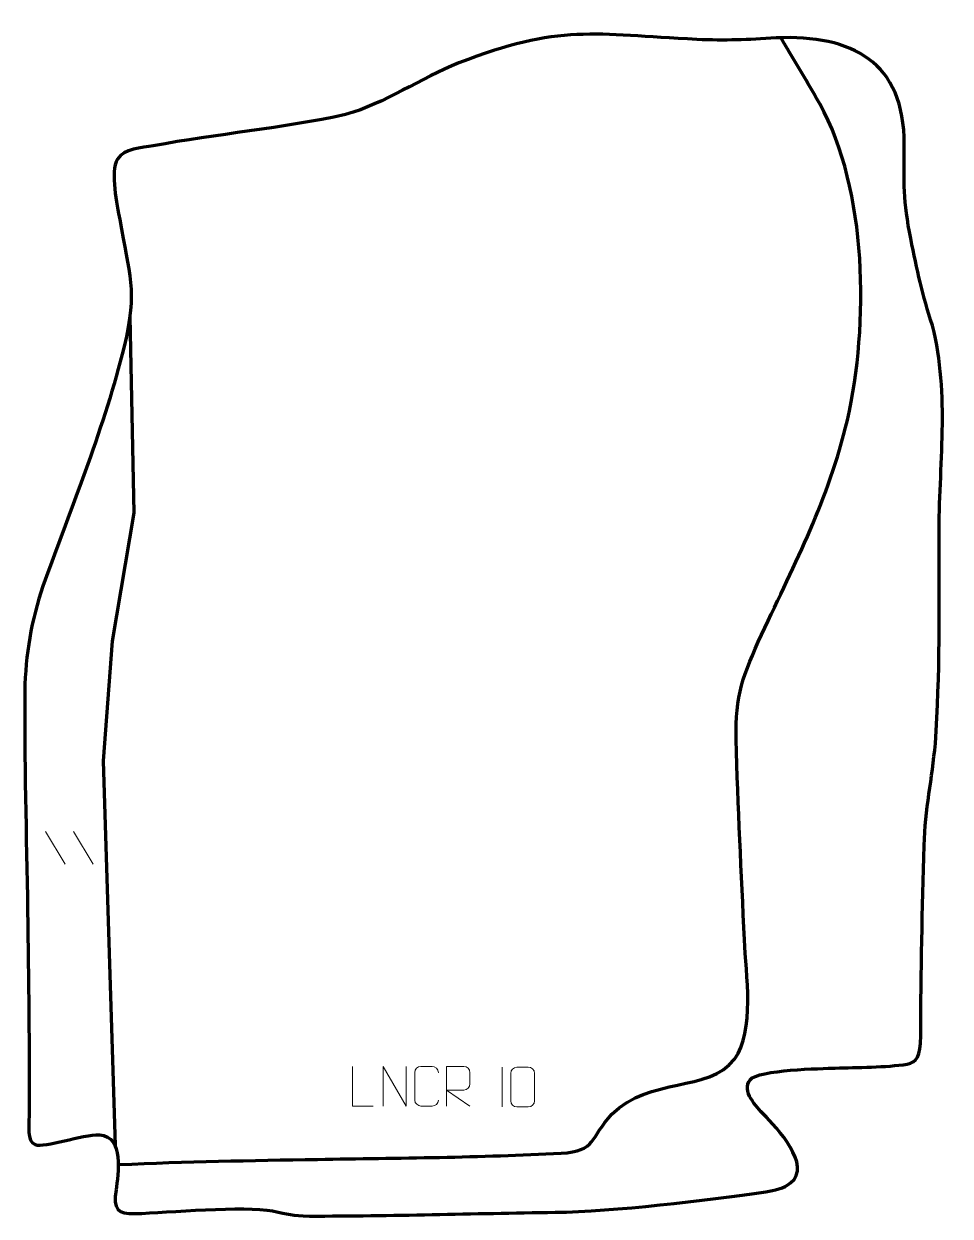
# Model space of a CAD drawing. Header units: millimetres. Extents: x -571 to 12, y -15 to 737.
import ezdxf

# ---------------------------------------------------------------- set-up
doc = ezdxf.new("R2010")
doc.units = ezdxf.units.MM
doc.header["$MEASUREMENT"] = 0
doc.layers.add('layer 2', color=7, linetype='Continuous')
doc.layers.add('layer 3', color=7, linetype='Continuous')

msp = doc.modelspace()

# ---------------------------------------------------------------- linework, layer by layer
at = {"layer": 'layer 2', "color": 140, "lineweight": 158}
for points, knots in [([(-511.1832, 17.3888), (-469.1993, 19.3607), (-428.1961, 20.027), (-386.2227, 20.7361), (-386.2227, 20.7361), (-335.391, 21.5923), (-283.5183, 21.9622), (-232.8061, 24.5857), (-232.8061, 24.5857), (-210.3355, 25.7482), (-214.795, 34.3986), (-200.7698, 49.1471), (-200.7698, 49.1471), (-177.0756, 73.0464), (-139.9848, 62.6612), (-123.5673, 83.8604), (-123.5673, 83.8604), (-110.6481, 101.6032), (-116.3263, 137.6451), (-117.3167, 159.0861), (-117.3167, 159.0861), (-119.2617, 201.1927), (-121.3901, 243.2723), (-122.5548, 285.4114), (-122.5548, 285.4114), (-123.1484, 313.0904), (-118.0367, 326.5172), (-106.4698, 351.3903), (-106.4698, 351.3903), (-84.5632, 398.4975), (-64.8712, 435.1272), (-52.4233, 486.7854), (-52.4233, 486.7854), (-38.7399, 546.8784), (-39.7517, 631.9693), (-69.8382, 686.0708), (-69.8382, 686.0708), (-76.1942, 697.5002), (-83.2452, 708.5641), (-89.7992, 719.8922), (-89.7992, 719.8922), (-91.0523, 722.0803), (-92.3059, 724.2681), (-93.5601, 726.4556), (-93.5601, 726.4556), (-93.5601, 726.4556), (-94.3141, 727.7695), (-94.3141, 727.7695)], [0, 0, 0, 0, 0.07692308, 0.07692308, 0.07692308, 0.07692308, 0.15384615, 0.15384615, 0.15384615, 0.15384615, 0.23076923, 0.23076923, 0.23076923, 0.23076923, 0.30769231, 0.30769231, 0.30769231, 0.30769231, 0.38461538, 0.38461538, 0.38461538, 0.38461538, 0.46153846, 0.46153846, 0.46153846, 0.46153846, 0.53846154, 0.53846154, 0.53846154, 0.53846154, 0.61538462, 0.61538462, 0.61538462, 0.61538462, 0.69230769, 0.69230769, 0.69230769, 0.69230769, 0.76923077, 0.76923077, 0.76923077, 0.76923077, 0.84615385, 0.84615385, 0.84615385, 0.84615385, 1, 1, 1, 1]), ([(-504.5142, 551.7569), (-504.5142, 551.7569), (-501.9226, 428.353), (-501.9226, 428.353), (-501.9226, 428.353), (-501.9226, 428.353), (-515.6809, 347.3905), (-515.6809, 347.3905), (-515.6809, 347.3905), (-515.6809, 347.3905), (-521.2372, 271.9842), (-521.2372, 271.9842), (-521.2372, 271.9842), (-521.2372, 271.9842), (-513.8016, 29.3736), (-513.8016, 29.3736)], [0, 0, 0, 0, 0.2, 0.2, 0.2, 0.2, 0.4, 0.4, 0.4, 0.4, 0.6, 0.6, 0.6, 0.6, 1, 1, 1, 1])]:
    msp.add_open_spline(points, degree=3, knots=knots, dxfattribs=at)
at = {"layer": 'layer 2', "color": 250, "lineweight": 9}
for points in [[(-557.636, 227.323), (-557.636, 227.323), (-545.2717, 206.7787), (-545.2717, 206.7787)], [(-539.9061, 227.323), (-539.9061, 227.323), (-527.5418, 206.7787), (-527.5418, 206.7787)], [(-270.0308, 78.7895), (-270.0308, 78.7895), (-270.0308, 53.8154), (-270.0308, 53.8154)]]:
    msp.add_open_spline(points, degree=3, dxfattribs=at)
for points, knots in [([(-351.196, 54.2906), (-351.196, 54.2906), (-364.1451, 54.2906), (-364.1451, 54.2906), (-364.1451, 54.2906), (-364.1451, 54.2906), (-364.1451, 79.2442), (-364.1451, 79.2442)], [0, 0, 0, 0, 0.33333333, 0.33333333, 0.33333333, 0.33333333, 1, 1, 1, 1]), ([(-344.9979, 54.2907), (-344.9979, 54.2907), (-344.9979, 79.2442), (-344.9979, 79.2442), (-344.9979, 79.2442), (-344.9979, 79.2442), (-330.3431, 54.2907), (-330.3431, 54.2907), (-330.3431, 54.2907), (-330.3431, 54.2907), (-330.3431, 79.2442), (-330.3431, 79.2442)], [0, 0, 0, 0, 0.25, 0.25, 0.25, 0.25, 0.5, 0.5, 0.5, 0.5, 1, 1, 1, 1]), ([(-310.1523, 58.1302), (-310.2921, 55.8068), (-311.9693, 54.3272), (-314.117, 54.3164), (-314.117, 54.3164), (-316.4489, 54.3168), (-318.7808, 54.3168), (-321.1123, 54.3164), (-321.1123, 54.3164), (-323.0373, 54.211), (-325.0094, 56.0955), (-324.9982, 58.1128), (-324.9982, 58.1128), (-324.9978, 63.8829), (-324.9978, 69.6526), (-324.9982, 75.4219), (-324.9982, 75.4219), (-324.994, 77.56), (-323.2473, 79.2792), (-321.0949, 79.2657), (-321.0949, 79.2657), (-318.7692, 79.2657), (-316.4431, 79.2657), (-314.117, 79.2657), (-314.117, 79.2657), (-312.1704, 79.3012), (-310.179, 77.8097), (-310.1523, 75.3721)], [0, 0, 0, 0, 0.125, 0.125, 0.125, 0.125, 0.25, 0.25, 0.25, 0.25, 0.375, 0.375, 0.375, 0.375, 0.5, 0.5, 0.5, 0.5, 0.625, 0.625, 0.625, 0.625, 0.75, 0.75, 0.75, 0.75, 1, 1, 1, 1]), ([(-304.9073, 54.3125), (-304.9073, 54.3125), (-304.9073, 79.266), (-304.9073, 79.266), (-304.9073, 79.266), (-301.3125, 79.266), (-297.717, 79.266), (-294.1218, 79.266), (-294.1218, 79.266), (-291.7965, 79.2283), (-290.2392, 77.7383), (-290.2433, 75.3719), (-290.2433, 75.3719), (-290.2437, 73.3364), (-290.2437, 70.277), (-290.2433, 68.241), (-290.2433, 68.241), (-290.2498, 66.3655), (-292.0621, 64.4237), (-294.0716, 64.4046), (-294.0716, 64.4046), (-294.0716, 64.4046), (-304.9073, 64.4046), (-304.9073, 64.4046), (-304.9073, 64.4046), (-304.9073, 64.4046), (-290.2526, 54.3125), (-290.2526, 54.3125)], [0, 0, 0, 0, 0.125, 0.125, 0.125, 0.125, 0.25, 0.25, 0.25, 0.25, 0.375, 0.375, 0.375, 0.375, 0.5, 0.5, 0.5, 0.5, 0.625, 0.625, 0.625, 0.625, 0.75, 0.75, 0.75, 0.75, 1, 1, 1, 1]), ([(-260.6115, 78.8017), (-258.2454, 78.8017), (-255.8789, 78.8017), (-253.5124, 78.8017), (-253.5124, 78.8017), (-251.5319, 78.8373), (-249.5059, 77.343), (-249.4788, 74.9009), (-249.4788, 74.9009), (-249.4792, 69.1435), (-249.4792, 63.3857), (-249.4788, 57.6275), (-249.4788, 57.6275), (-249.6209, 55.2999), (-251.3273, 53.8176), (-253.5124, 53.8068), (-253.5124, 53.8068), (-255.8848, 53.8072), (-258.2572, 53.8072), (-260.6292, 53.8068), (-260.6292, 53.8068), (-262.5877, 53.7012), (-264.5941, 55.5891), (-264.5827, 57.6101), (-264.5827, 57.6101), (-264.5823, 63.3907), (-264.5823, 69.171), (-264.5827, 74.9508), (-264.5827, 74.9508), (-264.5784, 77.0928), (-262.8013, 78.8153), (-260.6115, 78.8017)], [0, 0, 0, 0, 0.11111111, 0.11111111, 0.11111111, 0.11111111, 0.22222222, 0.22222222, 0.22222222, 0.22222222, 0.33333333, 0.33333333, 0.33333333, 0.33333333, 0.44444444, 0.44444444, 0.44444444, 0.44444444, 0.55555556, 0.55555556, 0.55555556, 0.55555556, 0.66666667, 0.66666667, 0.66666667, 0.66666667, 0.77777778, 0.77777778, 0.77777778, 0.77777778, 1, 1, 1, 1])]:
    msp.add_open_spline(points, degree=3, knots=knots, dxfattribs=at)
at = {"layer": 'layer 3', "color": 242, "lineweight": 158}
msp.add_open_spline([(-568.9616, 177.3625), (-569.5009, 224.9317), (-571.271, 272.838), (-570.6101, 320.3253), (-570.6101, 320.3253), (-569.7636, 342.7541), (-565.4959, 364.9716), (-557.8619, 386.0594), (-557.8619, 386.0594), (-540.1677, 434.5285), (-520.5009, 482.8347), (-508.1236, 533.0474), (-508.1236, 533.0474), (-499.467, 568.6236), (-504.9551, 578.6788), (-510.9107, 613.2018), (-510.9107, 613.2018), (-512.4368, 622.048), (-517.0664, 643.2799), (-512.3056, 651.1891), (-512.3056, 651.1891), (-508.1761, 658.0494), (-496.9797, 658.3124), (-489.7174, 659.6006), (-489.7174, 659.6006), (-449.5122, 667.2192), (-408.4623, 670.52), (-368.5429, 679.3588), (-368.5429, 679.3588), (-343.4885, 686.5053), (-321.751, 702.0731), (-297.169, 711.8459), (-297.169, 711.8459), (-234.259, 736.5177), (-211.9528, 729.9424), (-147.3137, 726.6591), (-147.3137, 726.6591), (-129.2383, 725.833), (-115.3008, 726.4927), (-97.3684, 727.6716), (-97.3684, 727.6716), (-49.4187, 729.6043), (-16.4584, 712.6606), (-16.6088, 660.2684), (-16.6088, 660.2684), (-16.9034, 636.8977), (-17.2334, 624.5684), (-12.5407, 601.1991), (-12.5407, 601.1991), (-8.5666, 581.3391), (-5.1643, 565.7055), (1.1223, 546.3119), (1.1223, 546.3119), (12.2801, 502.4683), (5.1277, 457.7368), (5.2839, 413.1742), (5.2839, 413.1742), (5.3704, 370.0629), (6.0149, 325.8262), (2.9661, 282.8537), (2.9661, 282.8537), (0.9516, 260.7834), (-3.4568, 241.2614), (-4.0727, 218.6584), (-4.0727, 218.6584), (-5.1658, 178.3265), (-6.2686, 138.9531), (-6.1901, 98.5594), (-6.1901, 98.5594), (-6.3398, 85.4536), (-8.7111, 81.813), (-14.8581, 80.7508), (-14.8581, 80.7508), (-27.8579, 78.6725), (-46.5882, 78.7769), (-60.0726, 78.2754), (-60.0726, 78.2754), (-68.7411, 77.953), (-108.5411, 77.2698), (-113.732, 70.9318), (-113.732, 70.9318), (-119.3824, 64.0329), (-109.5926, 53.4724), (-105.0865, 48.929), (-105.0865, 48.929), (-97.0441, 40.8201), (-74.4333, 16.8086), (-88.206, 5.8547), (-88.206, 5.8547), (-92.5389, 2.4086), (-98.4345, 1.1699), (-103.7449, 0.2072), (-103.7449, 0.2072), (-141.6949, -5.1388), (-199.4282, -12.1524), (-236.6332, -12.6412), (-236.6332, -12.6412), (-288.2233, -13.319), (-339.7921, -15.0738), (-391.3902, -14.9837), (-391.3902, -14.9837), (-402.7228, -14.9591), (-404.3161, -13.8062), (-414.5557, -11.7826), (-414.5557, -11.7826), (-432.3887, -8.2581), (-480.4625, -12.7671), (-501.0285, -13.4951), (-501.0285, -13.4951), (-512.7341, -13.9094), (-514.8756, -10.7483), (-513.2106, 1.426), (-513.2106, 1.426), (-511.8282, 11.5341), (-507.9437, 35.0564), (-523.4781, 36.1903), (-523.4781, 36.1903), (-534.6629, 36.5529), (-557.8708, 27.8369), (-564.1814, 30.0075), (-564.1814, 30.0075), (-569.5969, 31.8702), (-568.0195, 42.8357), (-567.972, 47.6859), (-567.972, 47.6859), (-567.5495, 90.8655), (-568.4713, 134.168), (-568.9616, 177.3625)], degree=3, knots=[0, 0, 0, 0, 0.03030303, 0.03030303, 0.03030303, 0.03030303, 0.06060606, 0.06060606, 0.06060606, 0.06060606, 0.09090909, 0.09090909, 0.09090909, 0.09090909, 0.12121212, 0.12121212, 0.12121212, 0.12121212, 0.15151515, 0.15151515, 0.15151515, 0.15151515, 0.18181818, 0.18181818, 0.18181818, 0.18181818, 0.21212121, 0.21212121, 0.21212121, 0.21212121, 0.24242424, 0.24242424, 0.24242424, 0.24242424, 0.27272727, 0.27272727, 0.27272727, 0.27272727, 0.3030303, 0.3030303, 0.3030303, 0.3030303, 0.33333333, 0.33333333, 0.33333333, 0.33333333, 0.36363636, 0.36363636, 0.36363636, 0.36363636, 0.39393939, 0.39393939, 0.39393939, 0.39393939, 0.42424242, 0.42424242, 0.42424242, 0.42424242, 0.45454545, 0.45454545, 0.45454545, 0.45454545, 0.48484848, 0.48484848, 0.48484848, 0.48484848, 0.51515152, 0.51515152, 0.51515152, 0.51515152, 0.54545455, 0.54545455, 0.54545455, 0.54545455, 0.57575758, 0.57575758, 0.57575758, 0.57575758, 0.60606061, 0.60606061, 0.60606061, 0.60606061, 0.63636364, 0.63636364, 0.63636364, 0.63636364, 0.66666667, 0.66666667, 0.66666667, 0.66666667, 0.6969697, 0.6969697, 0.6969697, 0.6969697, 0.72727273, 0.72727273, 0.72727273, 0.72727273, 0.75757576, 0.75757576, 0.75757576, 0.75757576, 0.78787879, 0.78787879, 0.78787879, 0.78787879, 0.81818182, 0.81818182, 0.81818182, 0.81818182, 0.84848485, 0.84848485, 0.84848485, 0.84848485, 0.87878788, 0.87878788, 0.87878788, 0.87878788, 0.90909091, 0.90909091, 0.90909091, 0.90909091, 0.93939394, 0.93939394, 0.93939394, 0.93939394, 1, 1, 1, 1], dxfattribs=at)

doc.saveas('drawing.dxf')
